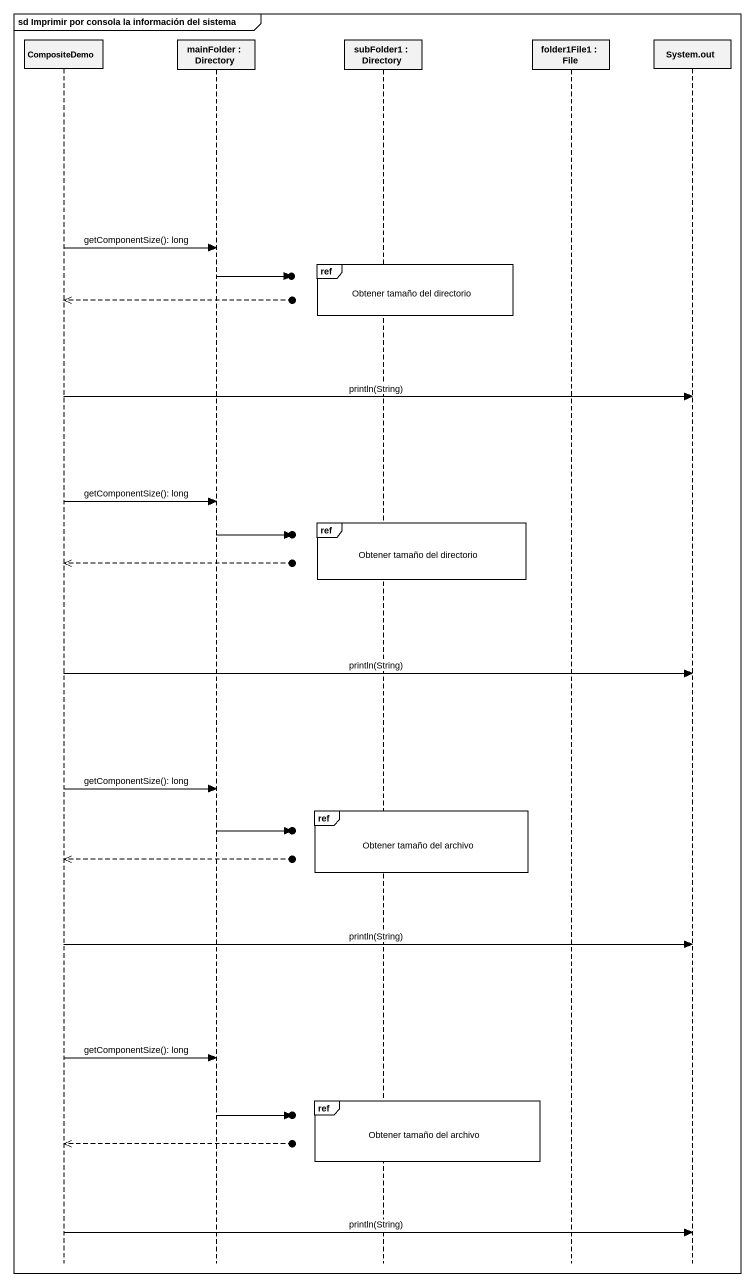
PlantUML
@startuml
mainframe sd Imprimir por consola la información del sistema
hide footbox
participant CompositeDemo
participant "mainFolder : Directory" as mainFolder
participant "subFolder1 : Directory" as subFolder1
participant "folder1File1 : File" as folder1File1
participant "System.out" as System_out

CompositeDemo -> mainFolder : getComponentSize(): long
ref over subFolder1 : Obtener tamaño del directorio
mainFolder ->o]
CompositeDemo <<--o]
CompositeDemo -> System_out : println(String)
CompositeDemo -> mainFolder : getComponentSize(): long
ref over subFolder1 : Obtener tamaño del directorio
mainFolder ->o]
CompositeDemo <<--o]
CompositeDemo -> System_out : println(String)
CompositeDemo -> mainFolder : getComponentSize(): long
ref over subFolder1 : Obtener tamaño del archivo
mainFolder ->o]
CompositeDemo <<--o]
CompositeDemo -> System_out : println(String)
CompositeDemo -> mainFolder : getComponentSize(): long
ref over subFolder1 : Obtener tamaño del archivo
mainFolder ->o]
CompositeDemo <<--o]
CompositeDemo -> System_out : println(String)
@enduml
